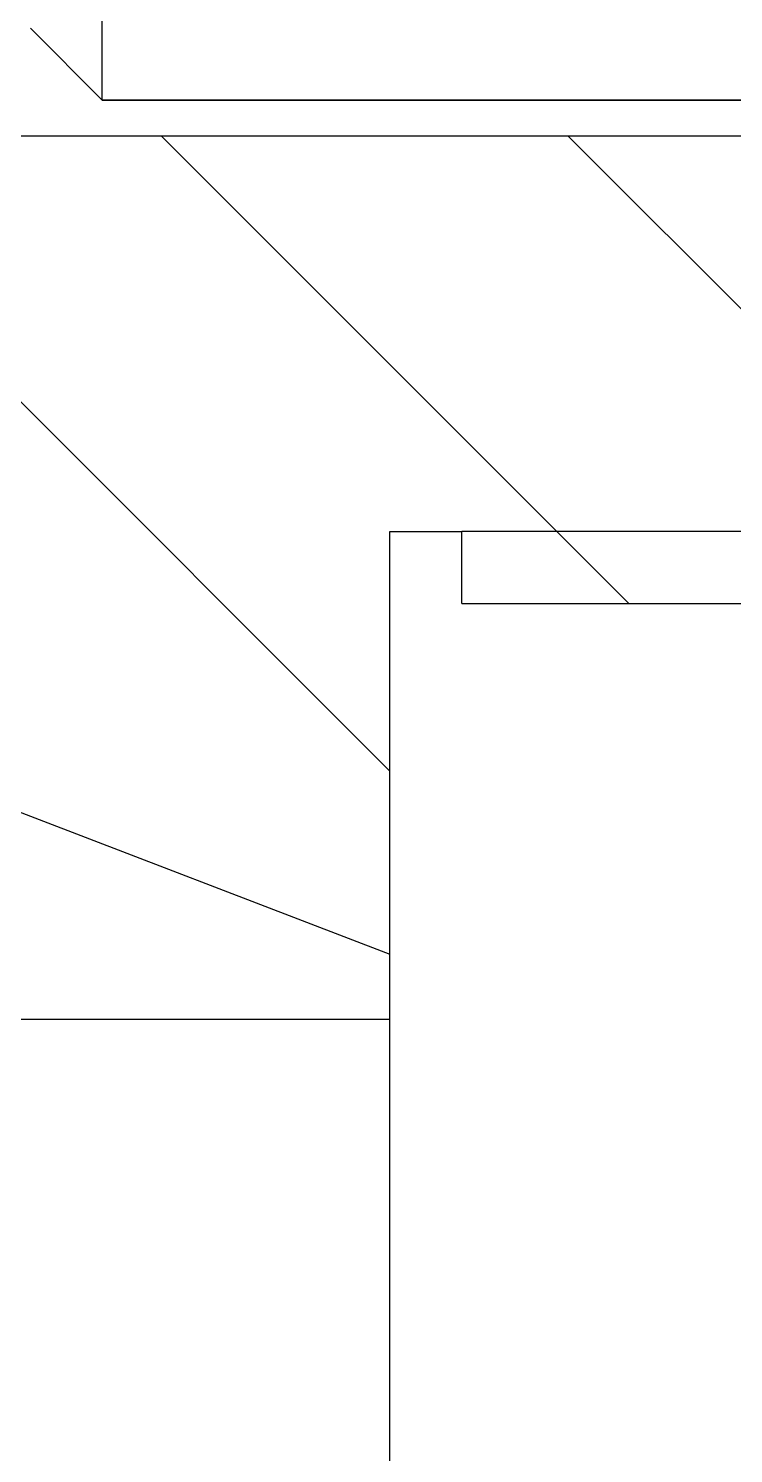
# Model space of a CAD drawing. Header units: millimetres. Extents: x 0 to 420, y 0 to 297.
# Drawn here: x 78.154 to 80.606, y 210.384 to 215.338 of the extents above; entities that cross this region are included whole.
import ezdxf

# ---------------------------------------------------------------- set-up
doc = ezdxf.new("R2010")
doc.units = ezdxf.units.MM
doc.header["$LTSCALE"] = 23.1
doc.layers.get('0').update_dxf_attribs({"linetype": 'CONTINUOUS'})
doc.layers.add('ALL_AXIS', color=7, linetype='CONTINUOUS')
doc.layers.add('ALL_CHAMFER', color=7, linetype='CONTINUOUS')

msp = doc.modelspace()

# ---------------------------------------------------------------- linework, layer by layer
at = {"color": 7, "linetype": 'CONTINUOUS'}
for p, q in [((84.4110861, 214.9641115), (76.1879149, 214.9641115)), ((73.667498, 214.3240984), (79.4110861, 212.1203538)), ((79.4110861, 181.8929591), (79.4110861, 213.5891115)), ((79.4110861, 213.5891115), (79.6610861, 213.5891115)), ((79.6610861, 213.3391115), (79.6610861, 213.5891115)), ((79.6610861, 213.3391115), (84.4110861, 213.3391115))]:
    msp.add_line(p, q, dxfattribs=at)
at = {"color": 2, "linetype": 'CONTINUOUS'}
for p, q in [((79.4110861, 212.7558488), (77.2028235, 214.9641115)), ((80.242037, 213.3391115), (78.617037, 214.9641115)), ((81.6562506, 213.3391115), (80.0312506, 214.9641115)), ((81.6610861, 213.5891115), (79.6610861, 213.5891115))]:
    msp.add_line(p, q, dxfattribs=at)
at = {"layer": 'ALL_AXIS', "color": 7, "linetype": 'CONTINUOUS'}
for p, q in [((90.4110861, 215.0891115), (78.4110861, 215.0891115)), ((79.4110861, 211.8929591), (73.3228175, 211.8929591))]:
    msp.add_line(p, q, dxfattribs=at)
at = {"layer": 'ALL_CHAMFER', "color": 7, "linetype": 'CONTINUOUS'}
for q in [(78.4110861, 219.0891115), (78.1610861, 215.3391115), (90.4110861, 215.0891115)]:
    msp.add_line((78.4110861, 215.0891115), q, dxfattribs=at)

doc.saveas('drawing.dxf')
